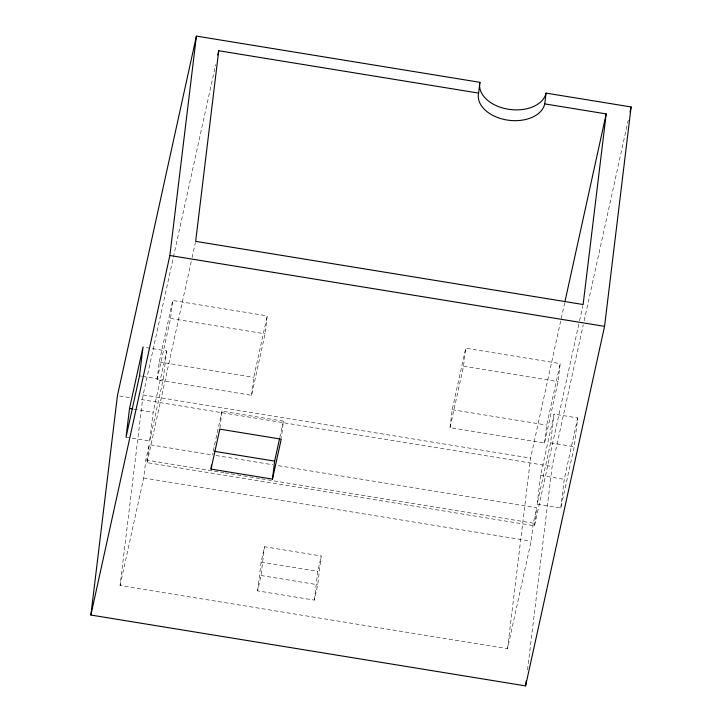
<?xml version="1.0" encoding="UTF-8"?>
<svg xmlns="http://www.w3.org/2000/svg" width="722" height="722" viewBox="0 0 722 722"><rect width="100%" height="100%" fill="white"/><g stroke="black" fill="none" stroke-linecap="round" stroke-linejoin="round"><path stroke-width="0.54" stroke-dasharray="3.61 2.71" d="M278.385 465.69L536.699 507.792L533.323 523.161L531.139 541.148L507.521 648.699L120.06 585.542L143.127 394.925L215.697 64.547M120.06 585.542L143.687 477.982L145.862 459.995L149.237 444.635L211.582 454.797M578.836 324.043L534.515 525.778L147.062 462.612L149.237 444.635M126.043 437.189L149.671 441.034L153.154 412.262L166.629 350.937L143.001 347.083M157.071 379.898L159.246 361.912L172.748 300.451L267.248 315.857L265.073 333.844L251.572 395.304L157.071 379.898L170.572 318.438L172.748 300.451M149.671 441.034L163.145 379.709L166.629 350.937M212.728 455.113L212.972 453.118M219.93 428.155L221.988 411.17L283.412 421.179L281.354 438.164M251.572 395.304L253.747 377.317L267.248 315.857M257.628 590.876L261.111 562.104L264.487 546.734L321.191 555.976L317.707 584.748L314.332 600.117L257.628 590.876L261.003 575.506L264.487 546.734M314.332 600.117L317.815 571.346L321.191 555.976M450.023 427.65L452.207 409.672L465.699 348.212L560.209 363.617L558.025 381.595L544.532 443.055L450.023 427.65L463.524 366.189L465.699 348.212M507.521 648.699L530.589 458.091L564.649 302.996M534.515 525.778L536.699 507.792M537.132 504.2L540.616 475.428L554.081 414.094L577.708 417.948L574.225 446.719L560.759 508.053L537.132 504.2L550.597 442.866L554.081 414.094M544.532 443.055L546.707 425.077L560.209 363.617M527.529 669.917L552.14 466.511L583.25 324.882M560.759 508.053L564.234 479.282L577.708 417.948M147.062 462.612L191.375 260.877M192.088 257.628L195.427 242.439M213.216 451.115L221.988 411.17M279.811 437.568L283.412 421.179M579.549 320.785L582.88 305.605M584.143 320.812L628.212 120.204M170.572 318.438L265.073 333.844M463.524 366.189L558.025 381.595M159.246 361.912L253.747 377.317M452.207 409.672L546.707 425.077M139.517 375.855L141.665 376.207M142.739 376.379L163.145 379.709M550.597 442.866L574.225 446.719M143.127 394.925L530.589 458.091M119.581 395.999L131.395 397.921M141.052 399.501L552.14 466.511M133.823 409.112L153.154 412.262M540.616 475.428L564.234 479.282M216.04 455.519L272.826 464.778M145.862 459.995L223.802 472.702M224.912 472.883L254.974 477.783M256.084 477.964L260.543 478.695M261.653 478.876L533.323 523.161M143.687 477.982L531.139 541.148M261.111 562.104L317.815 571.346M261.003 575.506L317.707 584.748"/><path stroke-width="1.08" d="M90.882 615.036L117.433 395.647L196.411 36.1L479.913 82.317A33.546 21.967 6.9 0 0 508.261 109.221A33.546 21.967 6.9 0 0 546.067 93.102L631.118 106.964L604.567 326.353L525.589 685.9L90.882 615.036L169.86 255.489L196.411 36.1M129.527 408.417L126.043 437.189L139.517 375.855L143.001 347.083L129.527 408.417L132.749 408.941M218.73 50.739L195.662 241.356L583.123 304.522L606.191 113.905L544.758 103.887A33.546 21.967 6.9 0 1 506.961 120.005A33.546 21.967 6.9 0 1 478.605 93.102L218.73 50.739L217.791 54.989M211.032 469.101L219.813 429.148L281.237 439.166L272.465 479.11L211.032 469.101L211.519 465.103M272.465 479.11L274.64 461.132L279.585 438.597M478.605 93.102L479.913 82.317M544.758 103.887L546.067 93.102M525.589 685.9L526.194 680.909M564.884 301.931L606.191 113.905M629.999 112.054L631.118 106.964M169.86 255.489L604.567 326.353M214.29 451.295L274.64 461.132"/></g></svg>
